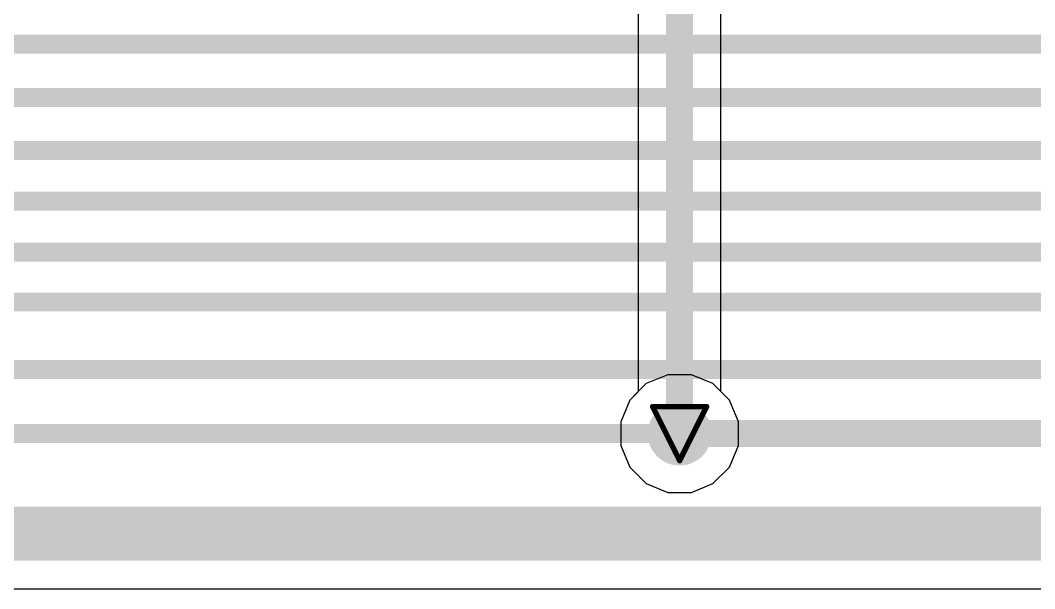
# Model space of a CAD drawing. Header units: inches. Extents: x 0 to 5359, y 0 to 5098.
# Drawn here: x 71.85 to 81.39, y 64.51 to 69.85 of the extents above; entities that cross this region are included whole.
import ezdxf

# ---------------------------------------------------------------- set-up
doc = ezdxf.new("R2010")
doc.units = ezdxf.units.IN
for name, color, linetype in [('Bottom Layer', 5, 'Continuous'), ('Drill Drawing', 1, 'Continuous'), ('Layer 1', 16, 'Continuous'), ('Layer 2', 76, 'Continuous'), ('Top Layer', 1, 'Continuous'), ('Via Holes', 16, 'Continuous')]:
    doc.layers.add(name, color=color, linetype=linetype)

msp = doc.modelspace()

# ---------------------------------------------------------------- hatches: boundary and pattern name
at = {"layer": 'Bottom Layer'}
h = msp.add_hatch(color=5, dxfattribs=at)
edge = h.paths.add_edge_path()
edge.add_arc((78.0494, 65.9638), 0.3, 0, 360)
at = {"layer": 'Layer 1'}
h = msp.add_hatch(color=16, dxfattribs=at)
edge = h.paths.add_edge_path()
edge.add_arc((78.0494, 65.9638), 0.3, 0, 360)
at = {"layer": 'Layer 2'}
h = msp.add_hatch(color=76, dxfattribs=at)
edge = h.paths.add_edge_path()
edge.add_arc((78.0494, 65.9638), 0.3, 0, 360)
at = {"layer": 'Top Layer'}
h = msp.add_hatch(color=1, dxfattribs=at)
edge = h.paths.add_edge_path()
edge.add_arc((78.0494, 65.9638), 0.3, 0, 360)
at = {"layer": 'Via Holes'}
h = msp.add_hatch(color=7, dxfattribs=at)
edge = h.paths.add_edge_path()
edge.add_arc((78.0494, 65.9638), 0.15, 0, 360)

# ---------------------------------------------------------------- linework, layer by layer
at = {"layer": 'Bottom Layer'}
for p, q in [((77.6609, 73.3485), (77.6609, 66.3588)), ((78.4379, 66.3588), (78.4379, 73.3489)), ((77.6609, 66.3588), (77.5798, 66.2776)), ((78.5191, 66.2776), (78.4379, 66.3588)), ((77.5798, 66.2776), (77.4954, 66.074)), ((78.6034, 66.074), (78.5191, 66.2776)), ((77.4954, 66.074), (77.4954, 65.8536)), ((78.6034, 65.8536), (78.6034, 66.074)), ((77.4954, 65.8536), (77.5798, 65.65)), ((78.5191, 65.65), (78.6034, 65.8536)), ((77.5798, 65.65), (77.7356, 65.4941)), ((78.3632, 65.4941), (78.5191, 65.65)), ((77.7356, 65.4941), (77.9392, 65.4098)), ((78.1596, 65.4098), (78.3632, 65.4941)), ((77.9392, 65.4098), (78.1596, 65.4098))]:
    msp.add_line(p, q, dxfattribs=at)
msp.add_lwpolyline([(78.0494, 66.2, 0.254, 0.254, 0), (78.0494, 75.4608, 0.254, 0.254, 0)], format="xyseb", dxfattribs=at)
msp.add_lwpolyline([(77.9859, 66.2, 0.127, 0.127, 1), (78.1129, 66.2, 0.127, 0.127, 1)], format="xyseb", close=True, dxfattribs=at)
at = {"layer": 'Drill Drawing'}
for points in [[(77.7954, 66.2178, 0.0508, 0.0508, 0), (78.3034, 66.2178, 0.0508, 0.0508, 0)], [(77.7954, 66.2178, 0.0508, 0.0508, 0), (78.0494, 65.7098, 0.0508, 0.0508, 0)], [(78.0494, 65.7098, 0.0508, 0.0508, 0), (78.3034, 66.2178, 0.0508, 0.0508, 0)]]:
    msp.add_lwpolyline(points, format="xyseb", dxfattribs=at)
for points in [[(77.7827, 66.2178, 0.0254, 0.0254, 1), (77.8081, 66.2178, 0.0254, 0.0254, 1)], [(77.7827, 66.2178, 0.0254, 0.0254, 1), (77.8081, 66.2178, 0.0254, 0.0254, 1)], [(78.2907, 66.2178, 0.0254, 0.0254, 1), (78.3161, 66.2178, 0.0254, 0.0254, 1)], [(78.2907, 66.2178, 0.0254, 0.0254, 1), (78.3161, 66.2178, 0.0254, 0.0254, 1)], [(78.0367, 65.7098, 0.0254, 0.0254, 1), (78.0621, 65.7098, 0.0254, 0.0254, 1)], [(78.0367, 65.7098, 0.0254, 0.0254, 1), (78.0621, 65.7098, 0.0254, 0.0254, 1)]]:
    msp.add_lwpolyline(points, format="xyseb", close=True, dxfattribs=at)
at = {"layer": 'Layer 1'}
for p, q in [((77.9392, 66.5178), (77.7356, 66.4335)), ((78.1596, 66.5178), (77.9392, 66.5178)), ((78.3632, 66.4335), (78.1596, 66.5178)), ((77.7356, 66.4335), (77.5798, 66.2776)), ((78.5191, 66.2776), (78.3632, 66.4335)), ((77.5798, 66.2776), (77.4954, 66.074)), ((78.6034, 66.074), (78.5191, 66.2776)), ((77.4954, 66.074), (77.4954, 65.8536)), ((78.6034, 65.8536), (78.6034, 66.074)), ((77.4954, 65.8536), (77.5798, 65.65)), ((78.5191, 65.65), (78.6034, 65.8536)), ((77.5798, 65.65), (77.7356, 65.4941)), ((78.3632, 65.4941), (78.5191, 65.65)), ((77.7356, 65.4941), (77.9392, 65.4098)), ((78.1596, 65.4098), (78.3632, 65.4941)), ((77.9392, 65.4098), (78.1596, 65.4098))]:
    msp.add_line(p, q, dxfattribs=at)
at = {"layer": 'Layer 2'}
for p, q in [((77.9392, 66.5178), (77.7356, 66.4335)), ((78.1596, 66.5178), (77.9392, 66.5178)), ((78.3632, 66.4335), (78.1596, 66.5178)), ((77.7356, 66.4335), (77.5798, 66.2776)), ((78.5191, 66.2776), (78.3632, 66.4335)), ((77.5798, 66.2776), (77.4954, 66.074)), ((78.6034, 66.074), (78.5191, 66.2776)), ((77.4954, 66.074), (77.4954, 65.8536)), ((78.6034, 65.8536), (78.6034, 66.074)), ((77.4954, 65.8536), (77.5798, 65.65)), ((78.5191, 65.65), (78.6034, 65.8536)), ((77.5798, 65.65), (77.7356, 65.4941)), ((78.3632, 65.4941), (78.5191, 65.65)), ((77.7356, 65.4941), (77.9392, 65.4098)), ((78.1596, 65.4098), (78.3632, 65.4941)), ((77.9392, 65.4098), (78.1596, 65.4098))]:
    msp.add_line(p, q, dxfattribs=at)
at = {"layer": 'Top Layer'}
msp.add_line((68.9591, 64.506), (92.9668, 64.506), dxfattribs=at)
for points in [[(67.7212, 69.6242, 0.1778, 0.1778, 0), (103.934, 69.6242, 0.1778, 0.1778, 0)], [(67.7874, 69.1242, 0.1778, 0.1778, 0), (102.5544, 69.1242, 0.1778, 0.1778, 0)], [(67.8528, 68.6242, 0.1778, 0.1778, 0), (100.743, 68.6242, 0.1778, 0.1778, 0)], [(68.5099, 68.1498, 0.1778, 0.1778, 0), (98.7025, 68.1498, 0.1778, 0.1778, 0)], [(68.596, 67.6701, 0.1778, 0.1778, 0), (97.3626, 67.6701, 0.1778, 0.1778, 0)], [(68.6925, 67.2009, 0.1778, 0.1778, 0), (95.993, 67.2009, 0.1778, 0.1778, 0)], [(69.6, 66.5669, 0.1778, 0.1778, 0), (95.0977, 66.5669, 0.1778, 0.1778, 0)], [(68.5869, 65.9638, 0.1778, 0.1778, 0), (78.0494, 65.9638, 0.1778, 0.1778, 0)], [(78.0494, 65.9638, 0.254, 0.254, 0), (89.5, 65.9638, 0.254, 0.254, 0)], [(68.9591, 65.024, 0.508, 0.508, 0), (93.164, 65.024, 0.508, 0.508, 0)]]:
    msp.add_lwpolyline(points, format="xyseb", dxfattribs=at)
for points in [[(77.9859, 65.9638, 0.127, 0.127, 1), (78.1129, 65.9638, 0.127, 0.127, 1)], [(78.005, 65.9638, 0.0889, 0.0889, 1), (78.0939, 65.9638, 0.0889, 0.0889, 1)]]:
    msp.add_lwpolyline(points, format="xyseb", close=True, dxfattribs=at)

doc.saveas('drawing.dxf')
